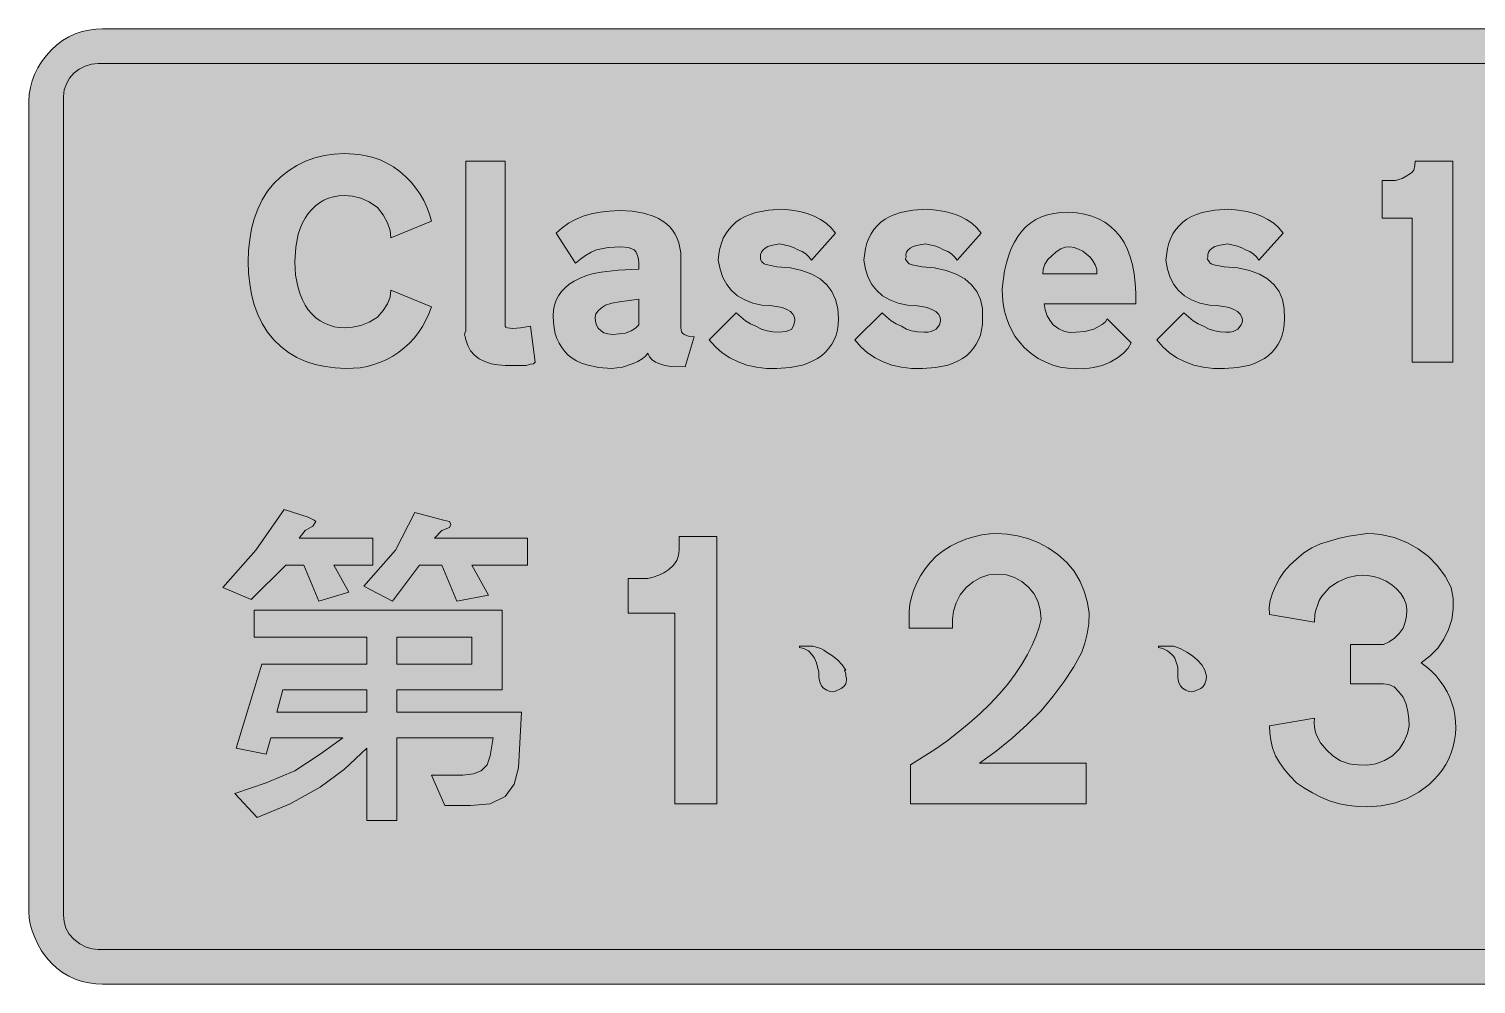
# Model space of a CAD drawing. Header units: metres. Extents: x 16 to 551, y 41 to 232.
# Drawn here: x 16.3 to 305.4, y 41.5 to 232.3 of the extents above; entities that cross this region are included whole.
import ezdxf

# ---------------------------------------------------------------- set-up
doc = ezdxf.new("R2010")
doc.units = ezdxf.units.M
doc.layers.add('FILL_BLACK_000000', color=7, linetype='Continuous', true_color=0x000000)
doc.layers.add('FILL_WHITE_FFFFFF', color=7, linetype='Continuous', true_color=0xffffff)

msp = doc.modelspace()

# ---------------------------------------------------------------- hatches: boundary and pattern name
at = {"layer": 'FILL_BLACK_000000', "true_color": 0x000000}
h = msp.add_hatch(color=7, dxfattribs=at)
h.dxf.hatch_style = 1
h.paths.add_polyline_path([(283.59, 232.26), (536.49, 232.26), (537.75, 232.2), (539.05, 232.03), (540.38, 231.72), (541.7, 231.28), (543.01, 230.71), (544.29, 229.98), (545.53, 229.1), (546.69, 228.06), (547.73, 226.91), (548.61, 225.71), (549.34, 224.46), (549.91, 223.18), (550.35, 221.88), (550.66, 220.55), (550.83, 219.21), (550.89, 217.86), (550.89, 55.86), (550.83, 54.6), (550.66, 53.3), (550.35, 51.97), (549.91, 50.65), (549.34, 49.34), (548.61, 48.06), (547.73, 46.82), (546.69, 45.66), (545.53, 44.62), (544.29, 43.74), (543.01, 43.01), (541.7, 42.43), (540.38, 42), (539.05, 41.69), (537.75, 41.52), (536.49, 41.46), (30.99, 41.46), (29.63, 41.52), (28.26, 41.69), (26.89, 42), (25.55, 42.43), (24.25, 43.01), (23.02, 43.74), (21.86, 44.62), (20.79, 45.66), (19.73, 46.84), (18.8, 48.1), (18.05, 49.41), (17.49, 50.76), (16.92, 52.11), (16.55, 53.42), (16.35, 54.68), (16.29, 55.86), (16.29, 217.86), (16.36, 219.21), (16.57, 220.55), (16.92, 221.88), (17.41, 223.18), (18.05, 224.46), (18.82, 225.71), (19.74, 226.91), (20.79, 228.06), (21.86, 229.1), (23.02, 229.98), (24.25, 230.71), (25.55, 231.28), (26.89, 231.72), (28.26, 232.03), (29.63, 232.2), (30.99, 232.26), (283.59, 232.26)])
h = msp.add_hatch(color=7, dxfattribs=at)
h.dxf.hatch_style = 1
h.paths.add_polyline_path([(96.19, 175.38), (95.59, 174.07), (94.89, 172.81), (94.1, 171.63), (93.23, 170.52), (92.28, 169.49), (91.26, 168.55), (90.16, 167.68), (89.01, 166.92), (87.8, 166.24), (86.53, 165.67), (85.21, 165.2), (83.86, 164.84), (82.47, 164.59), (81.04, 164.47), (79.59, 164.46), (77.48, 164.54), (75.44, 164.8), (73.48, 165.24), (71.6, 165.85), (69.83, 166.64), (68.16, 167.62), (66.61, 168.8), (65.19, 170.16), (63.94, 171.7), (62.87, 173.4), (61.99, 175.23), (61.29, 177.17), (60.75, 179.22), (60.38, 181.34), (60.16, 183.53), (60.09, 185.76), (60.16, 187.99), (60.38, 190.18), (60.75, 192.3), (61.29, 194.35), (61.99, 196.29), (62.87, 198.12), (63.94, 199.82), (65.19, 201.36), (66.61, 202.74), (68.15, 203.94), (69.81, 204.97), (71.56, 205.82), (73.4, 206.49), (75.31, 206.97), (77.28, 207.26), (79.29, 207.36), (82.21, 207.18), (83.65, 206.93), (85.06, 206.57), (86.46, 206.09), (87.81, 205.46), (89.13, 204.69), (90.39, 203.76), (91.57, 202.72), (92.64, 201.62), (93.6, 200.47), (94.44, 199.26), (95.17, 197.99), (95.79, 196.67), (96.3, 195.29), (96.69, 193.86), (88.59, 190.56), (88.42, 192), (87.92, 193.56), (87.07, 195.12), (85.89, 196.56), (84.27, 197.69), (82.59, 198.43), (80.91, 198.84), (79.29, 198.96), (78.19, 198.9), (77.14, 198.73), (76.15, 198.44), (75.21, 198.04), (74.34, 197.53), (73.52, 196.92), (72.77, 196.21), (72.09, 195.4), (71.48, 194.49), (70.94, 193.5), (70.48, 192.41), (70.09, 191.24), (69.57, 188.65), (69.39, 185.76), (69.56, 183.08), (70.06, 180.51), (70.44, 179.3), (70.91, 178.17), (71.46, 177.11), (72.09, 176.16), (72.81, 175.32), (73.59, 174.58), (74.45, 173.97), (75.35, 173.46), (76.3, 173.07), (77.28, 172.78), (78.28, 172.62), (79.29, 172.56), (80.91, 172.68), (82.59, 173.05), (84.27, 173.7), (85.89, 174.66), (87.07, 176.01), (87.92, 177.36), (88.42, 178.71), (88.59, 180.06), (96.69, 176.76), (96.19, 175.38)])
h = msp.add_hatch(color=7, dxfattribs=at)
h.dxf.hatch_style = 1
h.paths.add_polyline_path([(111.39, 174.36), (111.39, 174.06), (111.39, 173.16), (111.39, 172.86), (111.57, 172.66), (111.89, 172.52), (112.93, 172.41), (114.47, 172.52), (116.49, 172.86), (117.39, 165.66), (117.09, 165.36), (116.45, 165.32), (115.59, 165.06), (111.39, 165.06), (109.96, 165.14), (108.61, 165.39), (107.37, 165.8), (106.25, 166.37), (105.29, 167.1), (104.51, 167.97), (103.94, 168.99), (103.59, 170.16), (103.44, 170.83), (103.29, 171.06), (103.33, 171.51), (103.59, 171.96), (103.59, 205.86), (111.39, 205.86), (111.39, 174.36)])
h = msp.add_hatch(color=7, dxfattribs=at)
h.dxf.hatch_style = 1
h.paths.add_polyline_path([(300.69, 165.66), (292.59, 165.66), (292.59, 194.46), (286.59, 194.46), (286.59, 201.96), (289.29, 201.96), (290.56, 202.41), (291.39, 202.86), (292.25, 203.35), (292.61, 203.66), (292.89, 204.06), (293.15, 204.96), (293.19, 205.86), (300.69, 205.86), (300.69, 165.66)])
h = msp.add_hatch(color=7, dxfattribs=at)
h.dxf.hatch_style = 1
h.paths.add_polyline_path([(144.5, 164.83), (143.3, 165.01), (142.29, 165.36), (141.45, 165.69), (140.75, 166.18), (140.22, 166.79), (139.89, 167.46), (139.43, 166.9), (138.76, 166.36), (137.93, 165.85), (136.96, 165.4), (134.83, 164.72), (133.74, 164.53), (132.69, 164.46), (130.03, 164.63), (127.7, 165.13), (126.65, 165.51), (125.69, 165.96), (124.82, 166.5), (124.03, 167.12), (123.33, 167.82), (122.71, 168.61), (122.19, 169.47), (121.76, 170.41), (121.43, 171.43), (121.19, 172.53), (121.04, 173.7), (120.99, 174.96), (121.06, 176.06), (121.27, 177.09), (121.61, 178.07), (122.08, 178.97), (122.67, 179.81), (123.39, 180.57), (124.23, 181.26), (125.19, 181.86), (126.37, 182.48), (127.67, 182.98), (129.07, 183.38), (130.59, 183.66), (134, 184.07), (138.09, 184.26), (138.09, 185.46), (138.03, 186.3), (137.86, 187.03), (137.58, 187.65), (137.19, 188.16), (136.06, 188.57), (134.49, 188.76), (131.98, 188.57), (129.69, 188.16), (128.57, 187.65), (127.48, 187.03), (126.44, 186.3), (125.49, 185.46), (121.59, 191.46), (122.77, 192.51), (124.06, 193.43), (125.47, 194.2), (126.99, 194.83), (128.62, 195.33), (130.37, 195.68), (132.22, 195.89), (134.19, 195.96), (136.77, 195.84), (139.1, 195.47), (141.15, 194.82), (142.06, 194.38), (142.89, 193.86), (143.64, 193.36), (144.3, 192.75), (144.87, 192.05), (145.36, 191.27), (145.77, 190.42), (146.1, 189.51), (146.49, 187.56), (146.49, 172.56), (146.66, 171.77), (146.87, 171.46), (147.16, 171.21), (148.01, 170.87), (149.19, 170.76), (147.39, 164.76), (144.5, 164.83)])
h.paths.add_polyline_path([(129.65, 173.08), (130.02, 172.47), (130.59, 171.96), (131.15, 171.57), (131.94, 171.32), (132.95, 171.24), (134.19, 171.36), (135.47, 171.51), (136.59, 171.92), (137.48, 172.5), (138.09, 173.16), (138.09, 178.26), (134.23, 177.77), (132.73, 177.46), (131.49, 177.06), (130.66, 176.56), (129.99, 175.97), (129.55, 175.33), (129.39, 174.66), (129.45, 173.82), (129.65, 173.08)], flags=16)
h = msp.add_hatch(color=7, dxfattribs=at)
h.dxf.hatch_style = 1
h.paths.add_polyline_path([(177.93, 173.21), (177.77, 172.13), (177.5, 171.11), (177.12, 170.16), (176.65, 169.27), (176.08, 168.46), (175.41, 167.72), (174.65, 167.05), (173.81, 166.45), (172.88, 165.93), (171.87, 165.49), (170.78, 165.12), (168.37, 164.63), (165.69, 164.46), (163.6, 164.46), (161.6, 164.68), (159.7, 165.1), (157.93, 165.73), (156.28, 166.56), (154.76, 167.58), (153.4, 168.78), (152.19, 170.16), (157.59, 175.56), (158.49, 174.72), (159.43, 173.98), (160.42, 173.37), (161.49, 172.86), (162.61, 172.29), (163.74, 171.92), (164.87, 171.72), (165.99, 171.66), (167.56, 171.85), (168.69, 172.26), (169.1, 173.16), (169.29, 174.06), (169.19, 174.71), (168.89, 175.29), (168.39, 175.8), (167.68, 176.23), (166.76, 176.59), (165.62, 176.84), (164.27, 177), (162.69, 177.06), (160.88, 177.5), (159.26, 178.13), (157.85, 178.96), (156.65, 179.98), (155.66, 181.21), (154.89, 182.63), (154.33, 184.25), (153.99, 186.06), (154.1, 187.26), (154.3, 188.39), (154.6, 189.45), (154.99, 190.44), (155.48, 191.35), (156.07, 192.19), (156.75, 192.95), (157.51, 193.63), (158.38, 194.24), (159.33, 194.77), (160.37, 195.22), (161.5, 195.59), (164.02, 196.09), (166.89, 196.26), (168.63, 196.09), (170.26, 195.81), (171.77, 195.4), (173.15, 194.87), (174.41, 194.22), (175.54, 193.43), (176.53, 192.52), (177.39, 191.46), (172.59, 186.06), (172.08, 186.73), (171.46, 187.33), (170.73, 187.83), (169.89, 188.16), (169.16, 188.56), (168.31, 188.87), (166.29, 189.36), (164.54, 189.02), (163.87, 188.77), (163.33, 188.46), (162.91, 188.09), (162.62, 187.67), (162.45, 187.19), (162.39, 186.66), (162.43, 186.21), (162.69, 185.76), (163.18, 185.35), (163.49, 185.21), (163.89, 185.16), (165.69, 184.75), (168.39, 184.56), (170.7, 184.01), (172.67, 183.26), (174.33, 182.31), (175.66, 181.15), (176.69, 179.78), (177.42, 178.19), (177.85, 176.39), (177.99, 174.36), (177.93, 173.21)])
h = msp.add_hatch(color=7, dxfattribs=at)
h.dxf.hatch_style = 1
h.paths.add_polyline_path([(206.74, 173.21), (206.58, 172.13), (206.33, 171.11), (205.97, 170.16), (205.52, 169.27), (204.97, 168.46), (204.33, 167.72), (203.6, 167.05), (202.79, 166.45), (201.88, 165.93), (200.9, 165.49), (199.83, 165.12), (197.46, 164.63), (194.79, 164.46), (192.61, 164.46), (190.57, 164.68), (188.67, 165.1), (186.91, 165.73), (185.3, 166.56), (183.82, 167.58), (182.49, 168.78), (181.29, 170.16), (186.69, 175.56), (187.59, 174.72), (188.53, 173.98), (189.52, 173.37), (190.59, 172.86), (191.55, 172.29), (192.61, 171.92), (193.8, 171.72), (195.09, 171.66), (195.89, 171.71), (196.52, 171.85), (197.49, 172.26), (198.16, 173.16), (198.33, 173.61), (198.39, 174.06), (198.28, 174.71), (197.95, 175.29), (197.41, 175.8), (196.66, 176.23), (195.72, 176.59), (194.59, 176.84), (193.28, 177), (191.79, 177.06), (189.89, 177.5), (188.24, 178.13), (186.82, 178.96), (185.64, 179.98), (184.68, 181.21), (183.94, 182.63), (183.41, 184.25), (183.09, 186.06), (183.39, 188.39), (183.67, 189.45), (184.05, 190.44), (184.51, 191.35), (185.07, 192.19), (185.72, 192.95), (186.47, 193.63), (187.3, 194.24), (188.22, 194.77), (189.24, 195.22), (190.35, 195.59), (192.84, 196.09), (195.69, 196.26), (197.53, 196.09), (199.23, 195.81), (200.79, 195.4), (202.22, 194.87), (203.49, 194.22), (204.63, 193.43), (205.63, 192.52), (206.49, 191.46), (201.69, 186.06), (201.18, 186.73), (200.56, 187.33), (199.83, 187.83), (198.99, 188.16), (198.26, 188.56), (197.42, 188.87), (195.39, 189.36), (193.6, 189.02), (192.89, 188.77), (192.31, 188.46), (191.88, 188.09), (191.59, 187.67), (191.46, 187.19), (191.49, 186.66), (191.37, 186.43), (191.41, 186.21), (191.79, 185.76), (191.89, 185.54), (192.13, 185.35), (192.69, 185.16), (194.71, 184.75), (197.19, 184.56), (199.51, 184.01), (201.52, 183.26), (203.21, 182.31), (204.58, 181.15), (205.62, 179.78), (206.34, 178.19), (206.73, 176.39), (206.79, 174.36), (206.74, 173.21)])
h = msp.add_hatch(color=7, dxfattribs=at)
h.dxf.hatch_style = 1
h.paths.add_polyline_path([(219.28, 176.16), (219.69, 174.96), (220.18, 174.06), (220.89, 173.16), (222.01, 172.38), (223.14, 171.85), (224.26, 171.6), (225.39, 171.66), (227.19, 171.85), (228.99, 172.26), (230.68, 173.2), (231.31, 173.74), (231.69, 174.36), (236.49, 169.56), (235.88, 168.49), (234.95, 167.5), (233.75, 166.56), (232.29, 165.66), (230.66, 165.05), (228.95, 164.61), (227.19, 164.39), (225.39, 164.46), (223.82, 164.52), (222.28, 164.72), (220.79, 165.09), (219.39, 165.66), (217.87, 166.44), (216.46, 167.42), (215.17, 168.57), (213.99, 169.86), (213.25, 170.91), (212.59, 172.05), (212.02, 173.26), (211.55, 174.55), (211.18, 175.9), (210.91, 177.33), (210.75, 178.81), (210.69, 180.36), (211.18, 183.95), (211.55, 185.56), (211.99, 187.05), (212.52, 188.43), (213.13, 189.68), (213.82, 190.82), (214.59, 191.83), (215.45, 192.73), (216.39, 193.51), (217.42, 194.17), (218.54, 194.7), (219.74, 195.12), (221.03, 195.42), (222.42, 195.6), (223.89, 195.66), (225.58, 195.53), (227.15, 195.27), (228.61, 194.86), (229.96, 194.32), (231.2, 193.64), (232.33, 192.82), (233.34, 191.87), (234.24, 190.78), (235.03, 189.57), (235.7, 188.21), (236.27, 186.73), (236.71, 185.11), (237.05, 183.37), (237.28, 181.49), (237.39, 179.49), (237.39, 177.36), (219.09, 177.36), (219.28, 176.16)])
h.paths.add_polyline_path([(229.59, 183.96), (229.59, 184.26), (229.28, 185.13), (228.83, 185.93), (228.25, 186.66), (227.56, 187.3), (226.8, 187.84), (225.96, 188.27), (225.09, 188.58), (224.19, 188.76), (223.29, 188.65), (222.39, 188.31), (221.49, 187.75), (220.59, 186.96), (219.8, 186.19), (219.24, 185.27), (218.9, 184.3), (218.79, 183.36), (229.59, 183.36), (229.59, 183.96)], flags=16)
h = msp.add_hatch(color=7, dxfattribs=at)
h.dxf.hatch_style = 1
h.paths.add_polyline_path([(267.04, 173.21), (266.88, 172.13), (266.63, 171.11), (266.27, 170.16), (265.82, 169.27), (265.27, 168.46), (264.63, 167.72), (263.9, 167.05), (263.09, 166.45), (262.18, 165.93), (261.2, 165.49), (260.13, 165.12), (257.76, 164.63), (255.09, 164.46), (252.91, 164.46), (250.87, 164.68), (248.97, 165.1), (247.22, 165.73), (245.6, 166.56), (244.12, 167.58), (242.79, 168.78), (241.59, 170.16), (246.99, 175.56), (247.89, 174.72), (248.83, 173.98), (249.82, 173.37), (250.89, 172.86), (252.01, 172.29), (253.14, 171.92), (254.26, 171.72), (255.39, 171.66), (256.19, 171.71), (256.82, 171.85), (257.79, 172.26), (258.46, 173.16), (258.63, 173.61), (258.69, 174.06), (258.58, 174.71), (258.25, 175.29), (257.71, 175.8), (256.96, 176.23), (256.02, 176.59), (254.89, 176.84), (253.58, 177), (252.09, 177.06), (250.19, 177.5), (248.54, 178.13), (247.12, 178.96), (245.94, 179.98), (244.98, 181.21), (244.24, 182.63), (243.71, 184.25), (243.39, 186.06), (243.69, 188.39), (243.97, 189.45), (244.35, 190.44), (244.81, 191.35), (245.37, 192.19), (246.02, 192.95), (246.76, 193.63), (247.6, 194.24), (248.52, 194.77), (249.54, 195.22), (250.65, 195.59), (253.14, 196.09), (255.99, 196.26), (257.83, 196.09), (259.53, 195.81), (261.09, 195.4), (262.51, 194.87), (263.79, 194.22), (264.93, 193.43), (265.93, 192.52), (266.79, 191.46), (261.99, 186.06), (261.48, 186.73), (260.86, 187.33), (260.13, 187.83), (259.29, 188.16), (258.56, 188.56), (257.71, 188.87), (255.69, 189.36), (253.9, 189.02), (253.19, 188.77), (252.61, 188.46), (252.18, 188.09), (251.89, 187.67), (251.76, 187.19), (251.79, 186.66), (251.67, 186.43), (251.71, 186.21), (252.09, 185.76), (252.19, 185.54), (252.43, 185.35), (252.99, 185.16), (255.05, 184.75), (257.79, 184.56), (260.1, 184.01), (262.07, 183.26), (263.71, 182.31), (265.03, 181.15), (266.02, 179.78), (266.69, 178.19), (267.05, 176.39), (267.09, 174.36), (267.04, 173.21)])
h = msp.add_hatch(color=7, dxfattribs=at)
h.dxf.hatch_style = 1
h.paths.add_polyline_path([(73.29, 134.16), (73.59, 133.86), (72.99, 132.96), (71.49, 132.06), (70.29, 130.56), (84.99, 130.56), (84.99, 125.16), (77.19, 125.16), (80.19, 119.76), (74.19, 117.96), (71.19, 125.16), (67.59, 125.16), (60.69, 118.26), (54.99, 120.66), (61.59, 128.16), (67.29, 136.26), (72.09, 134.76), (73.29, 134.16)])
h = msp.add_hatch(color=7, dxfattribs=at)
h.dxf.hatch_style = 1
h.paths.add_polyline_path([(100.29, 133.86), (100.59, 133.26), (100.29, 132.66), (98.79, 132.06), (97.29, 130.56), (115.89, 130.56), (115.89, 125.16), (104.79, 125.16), (108.09, 119.16), (101.79, 117.96), (98.79, 125.16), (94.29, 125.16), (88.89, 117.96), (83.19, 120.96), (89.49, 128.16), (93.39, 135.66), (99.09, 134.16), (100.29, 133.86)])
h = msp.add_hatch(color=7, dxfattribs=at)
h.dxf.hatch_style = 1
h.paths.add_polyline_path([(145.29, 77.46), (145.29, 115.56), (135.99, 115.56), (135.99, 122.46), (139.89, 122.46), (141.01, 122.74), (142.1, 123.13), (143.14, 123.64), (144.09, 124.26), (145.05, 125.16), (145.7, 126.1), (146.07, 127.09), (146.19, 128.16), (146.19, 130.86), (153.69, 130.86), (153.69, 77.46), (145.29, 77.46)])
h = msp.add_hatch(color=7, dxfattribs=at)
h.dxf.hatch_style = 1
h.paths.add_polyline_path([(192.09, 112.56), (192.09, 115.86), (192.27, 117.32), (192.6, 118.78), (193.06, 120.22), (193.66, 121.63), (194.41, 123.03), (195.3, 124.38), (196.32, 125.7), (197.49, 126.96), (198.88, 128.01), (200.34, 128.93), (201.86, 129.7), (203.41, 130.33), (205, 130.83), (206.6, 131.18), (208.2, 131.39), (209.79, 131.46), (211.69, 131.35), (213.73, 131.01), (215.82, 130.45), (217.89, 129.66), (219.9, 128.6), (221.83, 127.26), (223.59, 125.69), (225.09, 123.96), (226.28, 121.89), (227.15, 119.76), (227.75, 117.63), (228.09, 115.56), (227.98, 113.41), (227.68, 111.43), (227.2, 109.57), (226.59, 107.76), (225.03, 104.83), (223.1, 101.91), (220.89, 98.98), (218.49, 96.06), (215.68, 93.32), (212.68, 90.58), (209.5, 87.96), (206.19, 85.56), (227.49, 85.56), (227.49, 77.46), (192.39, 77.46), (192.39, 85.26), (197.26, 88.35), (199.63, 90.01), (201.91, 91.75), (204.12, 93.55), (206.23, 95.43), (208.22, 97.36), (210.09, 99.36), (211.79, 101.38), (213.3, 103.39), (214.62, 105.37), (215.75, 107.31), (216.7, 109.19), (217.47, 111), (218.07, 112.73), (218.49, 114.36), (218.31, 116.21), (217.81, 117.92), (217, 119.45), (215.94, 120.77), (214.65, 121.86), (213.17, 122.67), (211.54, 123.18), (209.79, 123.36), (208.05, 123.19), (206.41, 122.68), (204.9, 121.84), (203.49, 120.66), (202.31, 119.21), (201.47, 117.62), (200.96, 115.98), (200.79, 114.36), (200.79, 112.56), (192.09, 112.56)])
h = msp.add_hatch(color=7, dxfattribs=at)
h.dxf.hatch_style = 1
h.paths.add_polyline_path([(291.93, 94.46), (291.73, 95.91), (291.36, 97.36), (290.79, 98.76), (289.89, 99.92), (288.99, 100.86), (287.94, 101.27), (286.89, 101.46), (280.29, 101.46), (280.29, 109.26), (285.99, 109.26), (286.59, 109.26), (286.89, 109.26), (288.01, 109.82), (289.06, 110.57), (290.01, 111.5), (290.79, 112.56), (291.18, 113.73), (291.43, 114.96), (291.51, 116.19), (291.39, 117.36), (290.94, 118.45), (290.3, 119.47), (289.48, 120.4), (288.5, 121.22), (287.4, 121.92), (286.2, 122.46), (284.92, 122.85), (283.59, 123.06), (282.66, 123.12), (281.7, 123.06), (279.73, 122.65), (277.81, 121.84), (276.92, 121.29), (276.09, 120.66), (274.55, 118.97), (274.02, 118.09), (273.69, 117.06), (273.34, 116.16), (273.16, 115.3), (273.09, 113.76), (264.09, 115.26), (264.02, 116.66), (264.24, 118.11), (264.68, 119.56), (265.29, 120.96), (266.07, 122.48), (267.05, 123.88), (268.2, 125.18), (269.49, 126.36), (270.94, 127.6), (272.56, 128.61), (274.3, 129.4), (276.09, 129.96), (278.06, 130.53), (279.95, 130.93), (283.59, 131.46), (284.98, 131.41), (286.35, 131.25), (289, 130.66), (291.49, 129.7), (293.79, 128.42), (295.87, 126.85), (297.68, 125.01), (299.2, 122.93), (300.39, 120.66), (300.77, 118.51), (300.8, 116.38), (300.5, 114.28), (299.87, 112.26), (298.93, 110.35), (297.69, 108.59), (296.17, 107.02), (294.39, 105.66), (295.47, 104.84), (296.47, 103.95), (297.38, 103), (298.2, 102), (298.92, 100.95), (299.56, 99.86), (300.1, 98.73), (300.54, 97.56), (300.88, 96.37), (301.13, 95.15), (301.27, 93.91), (301.31, 92.67), (301.24, 91.41), (301.07, 90.16), (300.78, 88.9), (300.39, 87.66), (299.89, 86.45), (299.29, 85.3), (298.59, 84.21), (297.81, 83.19), (296.94, 82.23), (296, 81.34), (293.9, 79.78), (291.57, 78.54), (289.04, 77.62), (286.37, 77.05), (283.59, 76.86), (281.79, 76.92), (279.95, 77.12), (278.06, 77.49), (276.09, 78.06), (274.34, 78.79), (272.68, 79.63), (271.07, 80.59), (269.49, 81.66), (268.2, 83.01), (267.05, 84.36), (266.07, 85.71), (265.29, 87.06), (264.72, 88.63), (264.35, 90.17), (264.15, 91.66), (264.09, 93.06), (273.09, 94.56), (273.03, 93.67), (273.09, 92.82), (273.24, 91.99), (273.5, 91.18), (274.31, 89.67), (275.49, 88.26), (276.77, 87.03), (278.3, 86.08), (280, 85.48), (280.89, 85.32), (281.79, 85.26), (283.59, 85.2), (285.35, 85.48), (287.06, 86.1), (288.69, 87.06), (290.05, 88.46), (291.02, 89.95), (291.64, 91.49), (291.99, 93.06), (291.93, 94.46)])
h = msp.add_hatch(color=7, dxfattribs=at)
h.dxf.hatch_style = 1
h.paths.add_polyline_path([(89.79, 100.26), (89.79, 95.76), (114.69, 95.76), (114.09, 84.66), (113.19, 81.36), (111.39, 78.96), (108.39, 77.46), (104.49, 77.16), (99.39, 77.16), (96.69, 83.16), (102.99, 83.16), (105.09, 83.46), (106.59, 84.06), (107.79, 85.26), (108.39, 87.06), (108.99, 90.66), (89.79, 90.66), (89.79, 74.16), (83.79, 74.16), (83.79, 88.56), (79.29, 84.36), (74.49, 80.76), (68.49, 77.46), (61.89, 74.76), (57.39, 79.56), (63.69, 81.66), (69.39, 84.06), (74.49, 87.36), (78.99, 90.66), (64.59, 90.66), (63.69, 87.36), (57.69, 88.56), (62.79, 105.36), (83.79, 105.36), (83.79, 110.76), (61.29, 110.76), (61.29, 116.16), (110.79, 116.16), (110.79, 100.26), (89.79, 100.26)])
h.paths.add_polyline_path([(66.99, 100.26), (65.79, 95.76), (83.79, 95.76), (83.79, 100.26), (66.99, 100.26)], flags=16)
h.paths.add_polyline_path([(104.79, 110.76), (89.79, 110.76), (89.79, 105.36), (104.79, 105.36), (104.79, 110.76)], flags=16)
h = msp.add_hatch(color=7, dxfattribs=at)
h.dxf.hatch_style = 1
h.paths.add_polyline_path([(174.05, 103.82), (173.79, 104.76), (173.6, 105.66), (173.19, 106.56), (172.7, 107.31), (171.99, 108.06), (171.09, 108.47), (170.19, 108.66), (170.19, 108.96), (172.89, 108.96), (174.46, 108.47), (175.08, 108.16), (175.59, 107.76), (176.83, 107.03), (177.88, 106.18), (178.75, 105.23), (179.49, 104.16), (179.19, 104.16), (179.45, 103.45), (179.49, 102.96), (179.62, 102.56), (179.6, 102.21), (179.49, 101.46), (179.04, 100.89), (178.55, 100.48), (177.39, 99.96), (176.89, 99.84), (176.3, 99.92), (175.66, 100.17), (174.99, 100.56), (174.6, 101.06), (174.32, 101.61), (174.09, 102.66), (174.05, 103.82)])
h = msp.add_hatch(color=7, dxfattribs=at)
h.dxf.hatch_style = 1
h.paths.add_polyline_path([(245.79, 104.76), (245.19, 106.56), (244.91, 106.96), (244.55, 107.31), (243.69, 108.06), (242.79, 108.47), (241.89, 108.66), (241.89, 108.96), (244.89, 108.96), (246.24, 108.47), (247.59, 107.76), (248.7, 107.03), (249.73, 106.18), (250.59, 105.23), (251.19, 104.16), (251.34, 103.45), (251.49, 102.96), (251.45, 102.21), (251.19, 101.46), (250.86, 100.89), (250.36, 100.48), (249.09, 99.96), (248.59, 99.84), (248, 99.92), (247.36, 100.17), (246.69, 100.56), (246.3, 101.06), (246.01, 101.61), (245.79, 102.66), (245.79, 104.76)])
at = {"layer": 'FILL_WHITE_FFFFFF', "true_color": 0xffffff}
h = msp.add_hatch(color=7, dxfattribs=at)
h.dxf.hatch_style = 1
h.paths.add_polyline_path([(283.59, 225.36), (537.09, 225.36), (538.43, 225.25), (539.72, 224.91), (540.89, 224.35), (541.89, 223.56), (542.85, 222.39), (543.5, 221.16), (543.87, 219.93), (543.99, 218.76), (543.99, 55.26), (543.87, 53.92), (543.5, 52.63), (542.85, 51.46), (541.89, 50.46), (541.39, 49.89), (540.84, 49.48), (539.79, 48.96), (539.11, 48.61), (538.44, 48.43), (537.09, 48.36), (30.09, 48.36), (28.92, 48.48), (27.69, 48.85), (26.46, 49.5), (25.29, 50.46), (24.33, 51.46), (23.68, 52.63), (23.31, 53.92), (23.19, 55.26), (23.19, 218.76), (23.34, 220.08), (23.76, 221.31), (24.42, 222.43), (25.29, 223.41), (26.32, 224.22), (27.49, 224.83), (28.76, 225.22), (30.09, 225.36), (283.59, 225.36)])

# ---------------------------------------------------------------- linework, layer by layer
at = {"layer": 'FILL_BLACK_000000', "lineweight": 0, "true_color": 0x000000}
msp.add_lwpolyline([(536.49, 41.46), (30.99, 41.46), (29.63, 41.52), (28.26, 41.69), (26.89, 42), (25.55, 42.43), (24.25, 43.01), (23.02, 43.74), (21.86, 44.62), (20.79, 45.66), (19.73, 46.84), (18.8, 48.1), (18.05, 49.41), (17.49, 50.76), (16.92, 52.11), (16.55, 53.42), (16.35, 54.68), (16.29, 55.86), (16.29, 217.86), (16.36, 219.21), (16.57, 220.55), (16.92, 221.88), (17.41, 223.18), (18.05, 224.46), (18.82, 225.71), (19.74, 226.91), (20.79, 228.06), (21.86, 229.1), (23.02, 229.98), (24.25, 230.71), (25.55, 231.28), (26.89, 231.72), (28.26, 232.03), (29.63, 232.2), (30.99, 232.26), (283.59, 232.26), (536.49, 232.26)], dxfattribs=at)
for points in [[(96.19, 175.38), (95.59, 174.07), (94.89, 172.81), (94.1, 171.63), (93.23, 170.52), (92.28, 169.49), (91.26, 168.55), (90.16, 167.68), (89.01, 166.92), (87.8, 166.24), (86.53, 165.67), (85.21, 165.2), (83.86, 164.84), (82.47, 164.59), (81.04, 164.47), (79.59, 164.46), (77.48, 164.54), (75.44, 164.8), (73.48, 165.24), (71.6, 165.85), (69.83, 166.64), (68.16, 167.62), (66.61, 168.8), (65.19, 170.16), (63.94, 171.7), (62.87, 173.4), (61.99, 175.23), (61.29, 177.17), (60.75, 179.22), (60.38, 181.34), (60.16, 183.53), (60.09, 185.76), (60.16, 187.99), (60.38, 190.18), (60.75, 192.3), (61.29, 194.35), (61.99, 196.29), (62.87, 198.12), (63.94, 199.82), (65.19, 201.36), (66.61, 202.74), (68.15, 203.94), (69.81, 204.97), (71.56, 205.82), (73.4, 206.49), (75.31, 206.97), (77.28, 207.26), (79.29, 207.36), (82.21, 207.18), (83.65, 206.93), (85.06, 206.57), (86.46, 206.09), (87.81, 205.46), (89.13, 204.69), (90.39, 203.76), (91.57, 202.72), (92.64, 201.62), (93.6, 200.47), (94.44, 199.26), (95.17, 197.99), (95.79, 196.67), (96.3, 195.29), (96.69, 193.86), (88.59, 190.56), (88.42, 192), (87.92, 193.56), (87.07, 195.12), (85.89, 196.56), (84.27, 197.69), (82.59, 198.43), (80.91, 198.84), (79.29, 198.96), (78.19, 198.9), (77.14, 198.73), (76.15, 198.44), (75.21, 198.04), (74.34, 197.53), (73.52, 196.92), (72.77, 196.21), (72.09, 195.4), (71.48, 194.49), (70.94, 193.5), (70.48, 192.41), (70.09, 191.24), (69.57, 188.65), (69.39, 185.76), (69.56, 183.08), (70.06, 180.51), (70.44, 179.3), (70.91, 178.17), (71.46, 177.11), (72.09, 176.16), (72.81, 175.32), (73.59, 174.58), (74.45, 173.97), (75.35, 173.46), (76.3, 173.07), (77.28, 172.78), (78.28, 172.62), (79.29, 172.56), (80.91, 172.68), (82.59, 173.05), (84.27, 173.7), (85.89, 174.66), (87.07, 176.01), (87.92, 177.36), (88.42, 178.71), (88.59, 180.06), (96.69, 176.76)], [(111.39, 174.36), (111.39, 174.06), (111.39, 173.16), (111.39, 172.86), (111.57, 172.66), (111.89, 172.52), (112.93, 172.41), (114.47, 172.52), (116.49, 172.86), (117.39, 165.66), (117.09, 165.36), (116.45, 165.32), (115.59, 165.06), (111.39, 165.06), (109.96, 165.14), (108.61, 165.39), (107.37, 165.8), (106.25, 166.37), (105.29, 167.1), (104.51, 167.97), (103.94, 168.99), (103.59, 170.16), (103.44, 170.83), (103.29, 171.06), (103.33, 171.51), (103.59, 171.96), (103.59, 205.86), (111.39, 205.86)], [(300.69, 165.66), (292.59, 165.66), (292.59, 194.46), (286.59, 194.46), (286.59, 201.96), (289.29, 201.96), (290.56, 202.41), (291.39, 202.86), (292.25, 203.35), (292.61, 203.66), (292.89, 204.06), (293.15, 204.96), (293.19, 205.86), (300.69, 205.86)], [(144.5, 164.83), (143.3, 165.01), (142.29, 165.36), (141.45, 165.69), (140.75, 166.18), (140.22, 166.79), (139.89, 167.46), (139.43, 166.9), (138.76, 166.36), (137.93, 165.85), (136.96, 165.4), (134.83, 164.72), (133.74, 164.53), (132.69, 164.46), (130.03, 164.63), (127.7, 165.13), (126.65, 165.51), (125.69, 165.96), (124.82, 166.5), (124.03, 167.12), (123.33, 167.82), (122.71, 168.61), (122.19, 169.47), (121.76, 170.41), (121.43, 171.43), (121.19, 172.53), (121.04, 173.7), (120.99, 174.96), (121.06, 176.06), (121.27, 177.09), (121.61, 178.07), (122.08, 178.97), (122.67, 179.81), (123.39, 180.57), (124.23, 181.26), (125.19, 181.86), (126.37, 182.48), (127.67, 182.98), (129.07, 183.38), (130.59, 183.66), (134, 184.07), (138.09, 184.26), (138.09, 185.46), (138.03, 186.3), (137.86, 187.03), (137.58, 187.65), (137.19, 188.16), (136.06, 188.57), (134.49, 188.76), (131.98, 188.57), (129.69, 188.16), (128.57, 187.65), (127.48, 187.03), (126.44, 186.3), (125.49, 185.46), (121.59, 191.46), (122.77, 192.51), (124.06, 193.43), (125.47, 194.2), (126.99, 194.83), (128.62, 195.33), (130.37, 195.68), (132.22, 195.89), (134.19, 195.96), (136.77, 195.84), (139.1, 195.47), (141.15, 194.82), (142.06, 194.38), (142.89, 193.86), (143.64, 193.36), (144.3, 192.75), (144.87, 192.05), (145.36, 191.27), (145.77, 190.42), (146.1, 189.51), (146.49, 187.56), (146.49, 172.56), (146.66, 171.77), (146.87, 171.46), (147.16, 171.21), (148.01, 170.87), (149.19, 170.76), (147.39, 164.76)], [(177.93, 173.21), (177.77, 172.13), (177.5, 171.11), (177.12, 170.16), (176.65, 169.27), (176.08, 168.46), (175.41, 167.72), (174.65, 167.05), (173.81, 166.45), (172.88, 165.93), (171.87, 165.49), (170.78, 165.12), (168.37, 164.63), (165.69, 164.46), (163.6, 164.46), (161.6, 164.68), (159.7, 165.1), (157.93, 165.73), (156.28, 166.56), (154.76, 167.58), (153.4, 168.78), (152.19, 170.16), (157.59, 175.56), (158.49, 174.72), (159.43, 173.98), (160.42, 173.37), (161.49, 172.86), (162.61, 172.29), (163.74, 171.92), (164.87, 171.72), (165.99, 171.66), (167.56, 171.85), (168.69, 172.26), (169.1, 173.16), (169.29, 174.06), (169.19, 174.71), (168.89, 175.29), (168.39, 175.8), (167.68, 176.23), (166.76, 176.59), (165.62, 176.84), (164.27, 177), (162.69, 177.06), (160.88, 177.5), (159.26, 178.13), (157.85, 178.96), (156.65, 179.98), (155.66, 181.21), (154.89, 182.63), (154.33, 184.25), (153.99, 186.06), (154.1, 187.26), (154.3, 188.39), (154.6, 189.45), (154.99, 190.44), (155.48, 191.35), (156.07, 192.19), (156.75, 192.95), (157.51, 193.63), (158.38, 194.24), (159.33, 194.77), (160.37, 195.22), (161.5, 195.59), (164.02, 196.09), (166.89, 196.26), (168.63, 196.09), (170.26, 195.81), (171.77, 195.4), (173.15, 194.87), (174.41, 194.22), (175.54, 193.43), (176.53, 192.52), (177.39, 191.46), (172.59, 186.06), (172.08, 186.73), (171.46, 187.33), (170.73, 187.83), (169.89, 188.16), (169.16, 188.56), (168.31, 188.87), (166.29, 189.36), (164.54, 189.02), (163.87, 188.77), (163.33, 188.46), (162.91, 188.09), (162.62, 187.67), (162.45, 187.19), (162.39, 186.66), (162.43, 186.21), (162.69, 185.76), (163.18, 185.35), (163.49, 185.21), (163.89, 185.16), (165.69, 184.75), (168.39, 184.56), (170.7, 184.01), (172.67, 183.26), (174.33, 182.31), (175.66, 181.15), (176.69, 179.78), (177.42, 178.19), (177.85, 176.39), (177.99, 174.36)], [(206.74, 173.21), (206.58, 172.13), (206.33, 171.11), (205.97, 170.16), (205.52, 169.27), (204.97, 168.46), (204.33, 167.72), (203.6, 167.05), (202.79, 166.45), (201.88, 165.93), (200.9, 165.49), (199.83, 165.12), (197.46, 164.63), (194.79, 164.46), (192.61, 164.46), (190.57, 164.68), (188.67, 165.1), (186.91, 165.73), (185.3, 166.56), (183.82, 167.58), (182.49, 168.78), (181.29, 170.16), (186.69, 175.56), (187.59, 174.72), (188.53, 173.98), (189.52, 173.37), (190.59, 172.86), (191.55, 172.29), (192.61, 171.92), (193.8, 171.72), (195.09, 171.66), (195.89, 171.71), (196.52, 171.85), (197.49, 172.26), (198.16, 173.16), (198.33, 173.61), (198.39, 174.06), (198.28, 174.71), (197.95, 175.29), (197.41, 175.8), (196.66, 176.23), (195.72, 176.59), (194.59, 176.84), (193.28, 177), (191.79, 177.06), (189.89, 177.5), (188.24, 178.13), (186.82, 178.96), (185.64, 179.98), (184.68, 181.21), (183.94, 182.63), (183.41, 184.25), (183.09, 186.06), (183.39, 188.39), (183.67, 189.45), (184.05, 190.44), (184.51, 191.35), (185.07, 192.19), (185.72, 192.95), (186.47, 193.63), (187.3, 194.24), (188.22, 194.77), (189.24, 195.22), (190.35, 195.59), (192.84, 196.09), (195.69, 196.26), (197.53, 196.09), (199.23, 195.81), (200.79, 195.4), (202.22, 194.87), (203.49, 194.22), (204.63, 193.43), (205.63, 192.52), (206.49, 191.46), (201.69, 186.06), (201.18, 186.73), (200.56, 187.33), (199.83, 187.83), (198.99, 188.16), (198.26, 188.56), (197.42, 188.87), (195.39, 189.36), (193.6, 189.02), (192.89, 188.77), (192.31, 188.46), (191.88, 188.09), (191.59, 187.67), (191.46, 187.19), (191.49, 186.66), (191.37, 186.43), (191.41, 186.21), (191.79, 185.76), (191.89, 185.54), (192.13, 185.35), (192.69, 185.16), (194.71, 184.75), (197.19, 184.56), (199.51, 184.01), (201.52, 183.26), (203.21, 182.31), (204.58, 181.15), (205.62, 179.78), (206.34, 178.19), (206.73, 176.39), (206.79, 174.36)], [(219.28, 176.16), (219.69, 174.96), (220.18, 174.06), (220.89, 173.16), (222.01, 172.38), (223.14, 171.85), (224.26, 171.6), (225.39, 171.66), (227.19, 171.85), (228.99, 172.26), (230.68, 173.2), (231.31, 173.74), (231.69, 174.36), (236.49, 169.56), (235.88, 168.49), (234.95, 167.5), (233.75, 166.56), (232.29, 165.66), (230.66, 165.05), (228.95, 164.61), (227.19, 164.39), (225.39, 164.46), (223.82, 164.52), (222.28, 164.72), (220.79, 165.09), (219.39, 165.66), (217.87, 166.44), (216.46, 167.42), (215.17, 168.57), (213.99, 169.86), (213.25, 170.91), (212.59, 172.05), (212.02, 173.26), (211.55, 174.55), (211.18, 175.9), (210.91, 177.33), (210.75, 178.81), (210.69, 180.36), (211.18, 183.95), (211.55, 185.56), (211.99, 187.05), (212.52, 188.43), (213.13, 189.68), (213.82, 190.82), (214.59, 191.83), (215.45, 192.73), (216.39, 193.51), (217.42, 194.17), (218.54, 194.7), (219.74, 195.12), (221.03, 195.42), (222.42, 195.6), (223.89, 195.66), (225.58, 195.53), (227.15, 195.27), (228.61, 194.86), (229.96, 194.32), (231.2, 193.64), (232.33, 192.82), (233.34, 191.87), (234.24, 190.78), (235.03, 189.57), (235.7, 188.21), (236.27, 186.73), (236.71, 185.11), (237.05, 183.37), (237.28, 181.49), (237.39, 179.49), (237.39, 177.36), (219.09, 177.36)], [(267.04, 173.21), (266.88, 172.13), (266.63, 171.11), (266.27, 170.16), (265.82, 169.27), (265.27, 168.46), (264.63, 167.72), (263.9, 167.05), (263.09, 166.45), (262.18, 165.93), (261.2, 165.49), (260.13, 165.12), (257.76, 164.63), (255.09, 164.46), (252.91, 164.46), (250.87, 164.68), (248.97, 165.1), (247.22, 165.73), (245.6, 166.56), (244.12, 167.58), (242.79, 168.78), (241.59, 170.16), (246.99, 175.56), (247.89, 174.72), (248.83, 173.98), (249.82, 173.37), (250.89, 172.86), (252.01, 172.29), (253.14, 171.92), (254.26, 171.72), (255.39, 171.66), (256.19, 171.71), (256.82, 171.85), (257.79, 172.26), (258.46, 173.16), (258.63, 173.61), (258.69, 174.06), (258.58, 174.71), (258.25, 175.29), (257.71, 175.8), (256.96, 176.23), (256.02, 176.59), (254.89, 176.84), (253.58, 177), (252.09, 177.06), (250.19, 177.5), (248.54, 178.13), (247.12, 178.96), (245.94, 179.98), (244.98, 181.21), (244.24, 182.63), (243.71, 184.25), (243.39, 186.06), (243.69, 188.39), (243.97, 189.45), (244.35, 190.44), (244.81, 191.35), (245.37, 192.19), (246.02, 192.95), (246.76, 193.63), (247.6, 194.24), (248.52, 194.77), (249.54, 195.22), (250.65, 195.59), (253.14, 196.09), (255.99, 196.26), (257.83, 196.09), (259.53, 195.81), (261.09, 195.4), (262.51, 194.87), (263.79, 194.22), (264.93, 193.43), (265.93, 192.52), (266.79, 191.46), (261.99, 186.06), (261.48, 186.73), (260.86, 187.33), (260.13, 187.83), (259.29, 188.16), (258.56, 188.56), (257.71, 188.87), (255.69, 189.36), (253.9, 189.02), (253.19, 188.77), (252.61, 188.46), (252.18, 188.09), (251.89, 187.67), (251.76, 187.19), (251.79, 186.66), (251.67, 186.43), (251.71, 186.21), (252.09, 185.76), (252.19, 185.54), (252.43, 185.35), (252.99, 185.16), (255.05, 184.75), (257.79, 184.56), (260.1, 184.01), (262.07, 183.26), (263.71, 182.31), (265.03, 181.15), (266.02, 179.78), (266.69, 178.19), (267.05, 176.39), (267.09, 174.36)], [(229.59, 183.96), (229.59, 184.26), (229.28, 185.13), (228.83, 185.93), (228.25, 186.66), (227.56, 187.3), (226.8, 187.84), (225.96, 188.27), (225.09, 188.58), (224.19, 188.76), (223.29, 188.65), (222.39, 188.31), (221.49, 187.75), (220.59, 186.96), (219.8, 186.19), (219.24, 185.27), (218.9, 184.3), (218.79, 183.36), (229.59, 183.36)], [(129.65, 173.08), (130.02, 172.47), (130.59, 171.96), (131.15, 171.57), (131.94, 171.32), (132.95, 171.24), (134.19, 171.36), (135.47, 171.51), (136.59, 171.92), (137.48, 172.5), (138.09, 173.16), (138.09, 178.26), (134.23, 177.77), (132.73, 177.46), (131.49, 177.06), (130.66, 176.56), (129.99, 175.97), (129.55, 175.33), (129.39, 174.66), (129.45, 173.82)], [(73.29, 134.16), (73.59, 133.86), (72.99, 132.96), (71.49, 132.06), (70.29, 130.56), (84.99, 130.56), (84.99, 125.16), (77.19, 125.16), (80.19, 119.76), (74.19, 117.96), (71.19, 125.16), (67.59, 125.16), (60.69, 118.26), (54.99, 120.66), (61.59, 128.16), (67.29, 136.26), (72.09, 134.76)], [(100.29, 133.86), (100.59, 133.26), (100.29, 132.66), (98.79, 132.06), (97.29, 130.56), (115.89, 130.56), (115.89, 125.16), (104.79, 125.16), (108.09, 119.16), (101.79, 117.96), (98.79, 125.16), (94.29, 125.16), (88.89, 117.96), (83.19, 120.96), (89.49, 128.16), (93.39, 135.66), (99.09, 134.16)], [(145.29, 77.46), (145.29, 115.56), (135.99, 115.56), (135.99, 122.46), (139.89, 122.46), (141.01, 122.74), (142.1, 123.13), (143.14, 123.64), (144.09, 124.26), (145.05, 125.16), (145.7, 126.1), (146.07, 127.09), (146.19, 128.16), (146.19, 130.86), (153.69, 130.86), (153.69, 77.46)], [(192.09, 112.56), (192.09, 115.86), (192.27, 117.32), (192.6, 118.78), (193.06, 120.22), (193.66, 121.63), (194.41, 123.03), (195.3, 124.38), (196.32, 125.7), (197.49, 126.96), (198.88, 128.01), (200.34, 128.93), (201.86, 129.7), (203.41, 130.33), (205, 130.83), (206.6, 131.18), (208.2, 131.39), (209.79, 131.46), (211.69, 131.35), (213.73, 131.01), (215.82, 130.45), (217.89, 129.66), (219.9, 128.6), (221.83, 127.26), (223.59, 125.69), (225.09, 123.96), (226.28, 121.89), (227.15, 119.76), (227.75, 117.63), (228.09, 115.56), (227.98, 113.41), (227.68, 111.43), (227.2, 109.57), (226.59, 107.76), (225.03, 104.83), (223.1, 101.91), (220.89, 98.98), (218.49, 96.06), (215.68, 93.32), (212.68, 90.58), (209.5, 87.96), (206.19, 85.56), (227.49, 85.56), (227.49, 77.46), (192.39, 77.46), (192.39, 85.26), (197.26, 88.35), (199.63, 90.01), (201.91, 91.75), (204.12, 93.55), (206.23, 95.43), (208.22, 97.36), (210.09, 99.36), (211.79, 101.38), (213.3, 103.39), (214.62, 105.37), (215.75, 107.31), (216.7, 109.19), (217.47, 111), (218.07, 112.73), (218.49, 114.36), (218.31, 116.21), (217.81, 117.92), (217, 119.45), (215.94, 120.77), (214.65, 121.86), (213.17, 122.67), (211.54, 123.18), (209.79, 123.36), (208.05, 123.19), (206.41, 122.68), (204.9, 121.84), (203.49, 120.66), (202.31, 119.21), (201.47, 117.62), (200.96, 115.98), (200.79, 114.36), (200.79, 112.56)], [(291.93, 94.46), (291.73, 95.91), (291.36, 97.36), (290.79, 98.76), (289.89, 99.92), (288.99, 100.86), (287.94, 101.27), (286.89, 101.46), (280.29, 101.46), (280.29, 109.26), (285.99, 109.26), (286.59, 109.26), (286.89, 109.26), (288.01, 109.82), (289.06, 110.57), (290.01, 111.5), (290.79, 112.56), (291.18, 113.73), (291.43, 114.96), (291.51, 116.19), (291.39, 117.36), (290.94, 118.45), (290.3, 119.47), (289.48, 120.4), (288.5, 121.22), (287.4, 121.92), (286.2, 122.46), (284.92, 122.85), (283.59, 123.06), (282.66, 123.12), (281.7, 123.06), (279.73, 122.65), (277.81, 121.84), (276.92, 121.29), (276.09, 120.66), (274.55, 118.97), (274.02, 118.09), (273.69, 117.06), (273.34, 116.16), (273.16, 115.3), (273.09, 113.76), (264.09, 115.26), (264.02, 116.66), (264.24, 118.11), (264.68, 119.56), (265.29, 120.96), (266.07, 122.48), (267.05, 123.88), (268.2, 125.18), (269.49, 126.36), (270.94, 127.6), (272.56, 128.61), (274.3, 129.4), (276.09, 129.96), (278.06, 130.53), (279.95, 130.93), (283.59, 131.46), (284.98, 131.41), (286.35, 131.25), (289, 130.66), (291.49, 129.7), (293.79, 128.42), (295.87, 126.85), (297.68, 125.01), (299.2, 122.93), (300.39, 120.66), (300.77, 118.51), (300.8, 116.38), (300.5, 114.28), (299.87, 112.26), (298.93, 110.35), (297.69, 108.59), (296.17, 107.02), (294.39, 105.66), (295.47, 104.84), (296.47, 103.95), (297.38, 103), (298.2, 102), (298.92, 100.95), (299.56, 99.86), (300.1, 98.73), (300.54, 97.56), (300.88, 96.37), (301.13, 95.15), (301.27, 93.91), (301.31, 92.67), (301.24, 91.41), (301.07, 90.16), (300.78, 88.9), (300.39, 87.66), (299.89, 86.45), (299.29, 85.3), (298.59, 84.21), (297.81, 83.19), (296.94, 82.23), (296, 81.34), (293.9, 79.78), (291.57, 78.54), (289.04, 77.62), (286.37, 77.05), (283.59, 76.86), (281.79, 76.92), (279.95, 77.12), (278.06, 77.49), (276.09, 78.06), (274.34, 78.79), (272.68, 79.63), (271.07, 80.59), (269.49, 81.66), (268.2, 83.01), (267.05, 84.36), (266.07, 85.71), (265.29, 87.06), (264.72, 88.63), (264.35, 90.17), (264.15, 91.66), (264.09, 93.06), (273.09, 94.56), (273.03, 93.67), (273.09, 92.82), (273.24, 91.99), (273.5, 91.18), (274.31, 89.67), (275.49, 88.26), (276.77, 87.03), (278.3, 86.08), (280, 85.48), (280.89, 85.32), (281.79, 85.26), (283.59, 85.2), (285.35, 85.48), (287.06, 86.1), (288.69, 87.06), (290.05, 88.46), (291.02, 89.95), (291.64, 91.49), (291.99, 93.06)], [(89.79, 100.26), (89.79, 95.76), (114.69, 95.76), (114.09, 84.66), (113.19, 81.36), (111.39, 78.96), (108.39, 77.46), (104.49, 77.16), (99.39, 77.16), (96.69, 83.16), (102.99, 83.16), (105.09, 83.46), (106.59, 84.06), (107.79, 85.26), (108.39, 87.06), (108.99, 90.66), (89.79, 90.66), (89.79, 74.16), (83.79, 74.16), (83.79, 88.56), (79.29, 84.36), (74.49, 80.76), (68.49, 77.46), (61.89, 74.76), (57.39, 79.56), (63.69, 81.66), (69.39, 84.06), (74.49, 87.36), (78.99, 90.66), (64.59, 90.66), (63.69, 87.36), (57.69, 88.56), (62.79, 105.36), (83.79, 105.36), (83.79, 110.76), (61.29, 110.76), (61.29, 116.16), (110.79, 116.16), (110.79, 100.26)], [(104.79, 110.76), (89.79, 110.76), (89.79, 105.36), (104.79, 105.36)], [(174.05, 103.82), (173.79, 104.76), (173.6, 105.66), (173.19, 106.56), (172.7, 107.31), (171.99, 108.06), (171.09, 108.47), (170.19, 108.66), (170.19, 108.96), (172.89, 108.96), (174.46, 108.47), (175.08, 108.16), (175.59, 107.76), (176.83, 107.03), (177.88, 106.18), (178.75, 105.23), (179.49, 104.16), (179.19, 104.16), (179.45, 103.45), (179.49, 102.96), (179.62, 102.56), (179.6, 102.21), (179.49, 101.46), (179.04, 100.89), (178.55, 100.48), (177.39, 99.96), (176.89, 99.84), (176.3, 99.92), (175.66, 100.17), (174.99, 100.56), (174.6, 101.06), (174.32, 101.61), (174.09, 102.66)], [(245.79, 104.76), (245.19, 106.56), (244.91, 106.96), (244.55, 107.31), (243.69, 108.06), (242.79, 108.47), (241.89, 108.66), (241.89, 108.96), (244.89, 108.96), (246.24, 108.47), (247.59, 107.76), (248.7, 107.03), (249.73, 106.18), (250.59, 105.23), (251.19, 104.16), (251.34, 103.45), (251.49, 102.96), (251.45, 102.21), (251.19, 101.46), (250.86, 100.89), (250.36, 100.48), (249.09, 99.96), (248.59, 99.84), (248, 99.92), (247.36, 100.17), (246.69, 100.56), (246.3, 101.06), (246.01, 101.61), (245.79, 102.66)], [(66.99, 100.26), (65.79, 95.76), (83.79, 95.76), (83.79, 100.26)]]:
    msp.add_lwpolyline(points, close=True, dxfattribs=at)
at = {"layer": 'FILL_WHITE_FFFFFF', "lineweight": 0, "true_color": 0x000000}
msp.add_lwpolyline([(537.09, 48.36), (30.09, 48.36), (28.92, 48.48), (27.69, 48.85), (26.46, 49.5), (25.29, 50.46), (24.33, 51.46), (23.68, 52.63), (23.31, 53.92), (23.19, 55.26), (23.19, 218.76), (23.34, 220.08), (23.76, 221.31), (24.42, 222.43), (25.29, 223.41), (26.32, 224.22), (27.49, 224.83), (28.76, 225.22), (30.09, 225.36), (283.59, 225.36), (537.09, 225.36)], dxfattribs=at)

doc.saveas('drawing.dxf')
